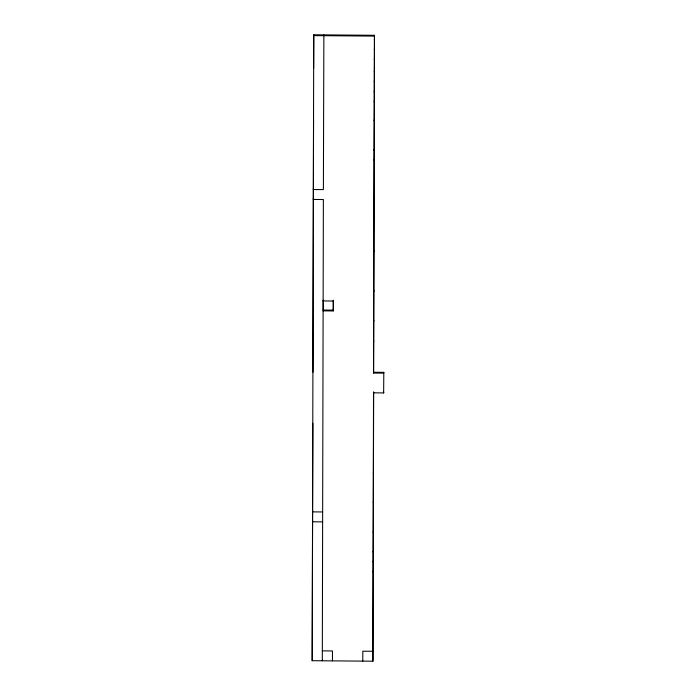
<?xml version="1.0" encoding="UTF-8"?>
<svg xmlns="http://www.w3.org/2000/svg" width="696" height="696" viewBox="0 0 696 696"><rect width="100%" height="100%" fill="white"/><g stroke="black" fill="none" stroke-linecap="round" stroke-linejoin="round"><path stroke-width="1.04" d="M373.648 392.1L372.908 661.2L312.191 660.704L313.739 34.8L374.465 35.296L373.569 373.065L383.687 373.143L383.809 372.343L373.691 372.256M312.852 423.203L312.191 660.704M312.965 372.212L313.548 119.347M313.661 68.399L313.739 34.8M323.231 310.051L323.257 300.133L323.135 300.933L333.254 301.02L333.375 300.211L333.349 310.138L333.227 310.938L323.109 310.86L323.231 310.051L333.349 310.138M332.427 660.869L332.453 650.951L322.335 650.864M333.227 310.938L333.254 301.02M362.79 661.122L362.816 651.195L372.934 651.282L373.056 650.473M372.908 661.2L373.526 392.831L383.644 392.918L383.766 392.109M373.569 373.065L374.465 35.296M383.644 392.918L383.809 372.343M323.866 34.878L323.388 189.608L313.27 189.529L313.391 188.72M313.365 198.647L313.243 199.447L323.37 199.534L322.309 660.791L322.431 659.982M374.335 39.811L374.457 39.002M374.309 49.729L374.431 48.92M374.291 59.647L374.413 58.847M374.265 71.949L374.378 71.149M374.239 81.876L374.361 81.067M374.213 91.794L374.335 90.993M312.652 511.064L312.53 511.873L322.648 511.952M374.196 101.72L374.317 100.911M312.626 520.991L312.504 521.791L322.631 521.878M374.152 120.565L374.274 119.764M374.083 150.336L374.204 149.527M374.056 160.254L374.178 159.454M373.97 199.943L374.091 199.143M373.943 209.87L374.065 209.061M373.926 219.788L374.039 218.988M373.848 251.16L373.97 250.351M373.761 291.424L373.882 290.615M373.691 321.187L373.813 320.386M373.639 341.762L373.761 340.962M373.526 392.909L373.648 392.031M373.482 412.754L373.604 411.945M373.413 443.352L373.535 442.543M373.387 453.27L373.508 452.47M373.343 473.115L373.465 472.314M373.274 502.442L373.395 501.642M373.204 532.214L373.326 531.405M373.16 552.058L373.282 551.249M373.134 561.976L373.256 561.176M373.117 571.903L373.239 571.094M373.021 611.593L373.143 610.784M372.978 631.437L373.1 630.628M313.626 35.609L374.344 36.096"/></g></svg>
